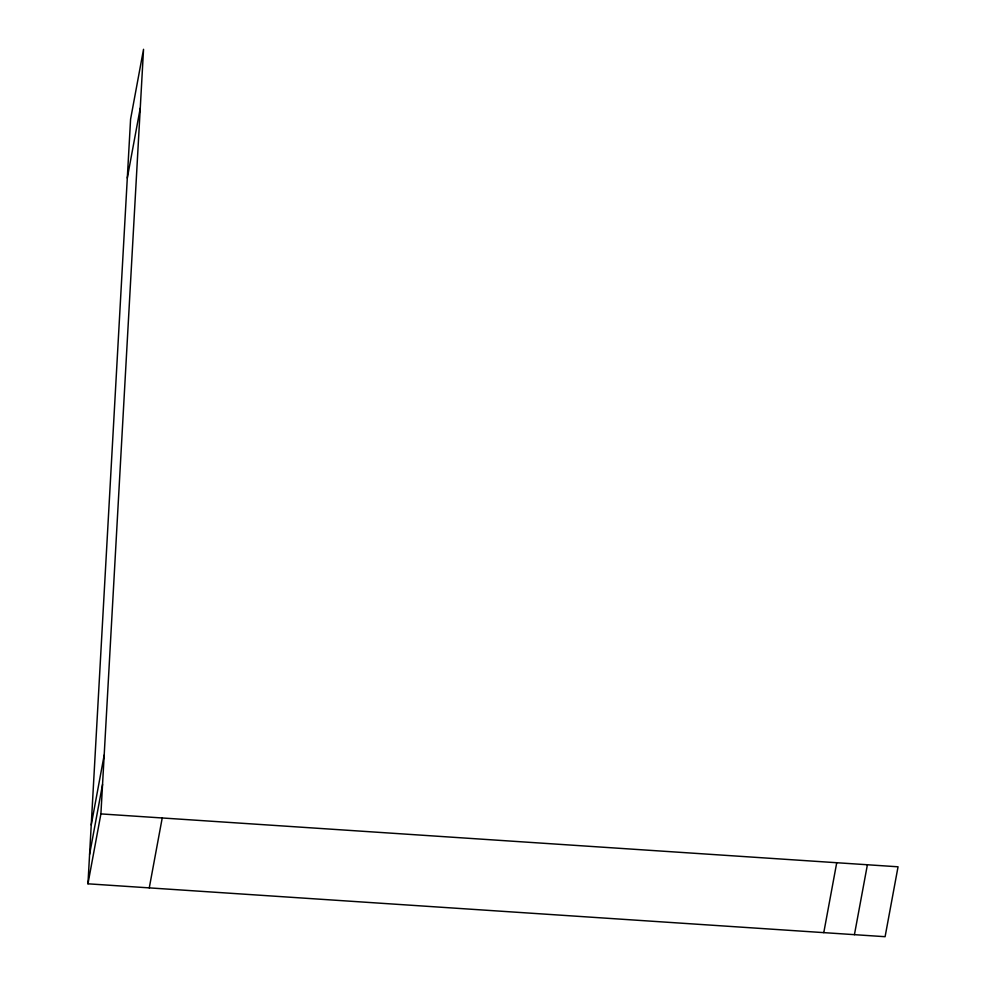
<?xml version="1.0" encoding="UTF-8"?>
<svg xmlns="http://www.w3.org/2000/svg" width="986" height="986" viewBox="0 0 986 986"><rect width="100%" height="100%" fill="white"/><g stroke="black" fill="none" stroke-linecap="round" stroke-linejoin="round"><path stroke-width="1.48" d="M87.951 883.813L130.583 119.207L143.537 49.3L100.905 813.906L87.951 883.813L885.095 936.7L898.049 866.793L100.905 813.906M127.305 178.022L140.258 108.115M91.23 824.999L104.183 755.091M89.59 854.406L102.544 784.499M149.268 887.881L162.222 817.973M823.778 932.633L836.732 862.725M854.431 934.666L867.397 864.759"/></g></svg>
